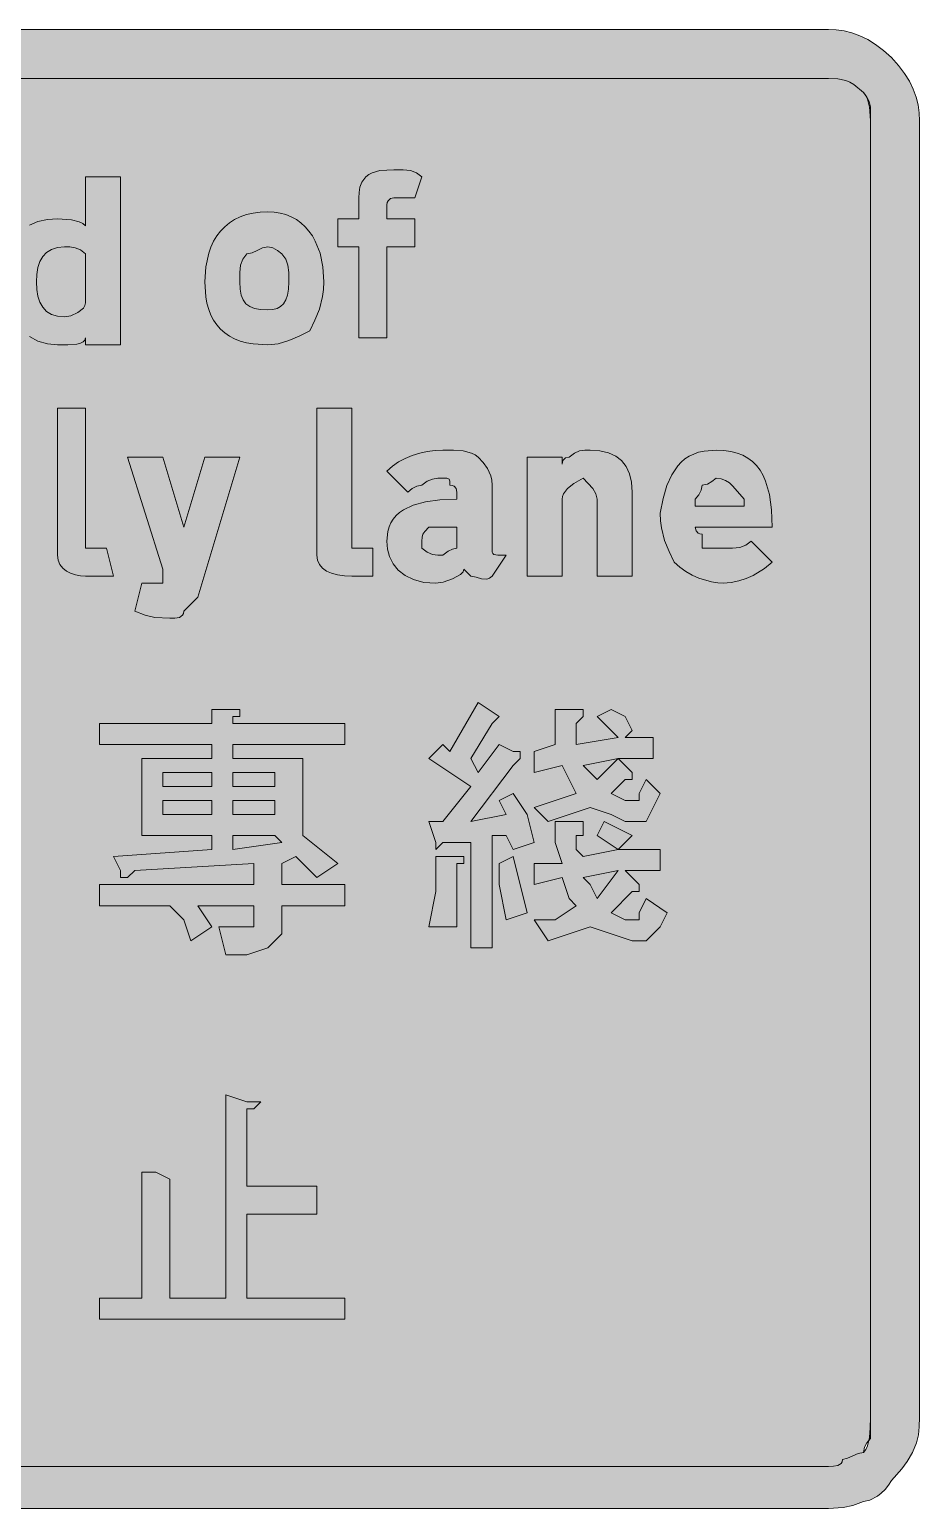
# Model space of a CAD drawing. Header units: metres. Extents: x 136 to 430, y 10 to 263.
# Drawn here: x 277.9 to 430.4, y 9.6 to 262.8 of the extents above; entities that cross this region are included whole.
import ezdxf

# ---------------------------------------------------------------- set-up
doc = ezdxf.new("R2010")
doc.units = ezdxf.units.M
doc.layers.add('FILL_BLACK_000000', color=7, linetype='Continuous', true_color=0x000000)
doc.layers.add('FILL_WHITE_FFFFFF', color=7, linetype='Continuous', true_color=0xffffff)

msp = doc.modelspace()

# ---------------------------------------------------------------- hatches: boundary and pattern name
at = {"layer": 'FILL_BLACK_000000', "true_color": 0x000000}
h = msp.add_hatch(color=7, dxfattribs=at)
h.dxf.hatch_style = 1
h.paths.add_polyline_path([(416.1, 262.74), (417.45, 262.56), (418.8, 262.23), (420.15, 261.75), (421.5, 261.1), (422.85, 260.27), (424.2, 259.24), (425.55, 258), (426.79, 256.65), (427.82, 255.3), (428.65, 253.95), (429.3, 252.6), (429.78, 251.25), (430.11, 249.9), (430.29, 248.55), (430.35, 247.2), (430.35, 25.2), (430.33, 23.59), (430.2, 22.2), (429.84, 20.81), (429.15, 19.2), (428.25, 17.61), (427.35, 16.35), (425.55, 14.4), (425.05, 13.56), (424.46, 12.82), (423.82, 12.21), (423.15, 11.7), (421.84, 11.03), (420.75, 10.8), (418.97, 10.11), (417.3, 9.75), (414.75, 9.6), (151.95, 9.6), (150.6, 9.66), (149.25, 9.84), (147.9, 10.17), (146.55, 10.65), (145.2, 11.3), (143.85, 12.13), (142.5, 13.16), (141.15, 14.4), (139.35, 16.35), (138.45, 17.61), (137.55, 19.2), (137.36, 20.81), (136.95, 22.2), (136.54, 23.59), (136.35, 25.2), (136.35, 247.2), (136.41, 248.55), (136.59, 249.9), (136.92, 251.25), (137.4, 252.6), (138.05, 253.95), (138.88, 255.3), (139.91, 256.65), (141.15, 258), (142.24, 258.9), (143.55, 259.8), (144.86, 260.7), (145.95, 261.6), (147.73, 261.79), (149.4, 262.2), (150.84, 262.61), (151.95, 262.8), (414.75, 262.8), (416.1, 262.74)])
h.paths.add_polyline_path([(149.31, 253.78), (148.09, 253.07), (147, 252.15), (146.08, 251.06), (145.37, 249.84), (144.91, 248.54), (144.75, 247.2), (144.75, 25.2), (144.79, 23.42), (145.05, 21.75), (145.34, 20.99), (145.76, 20.31), (146.36, 19.7), (147.15, 19.2), (148.07, 18.32), (149.1, 17.55), (150.36, 17.01), (151.1, 16.85), (151.95, 16.8), (414.75, 16.8), (415.63, 16.82), (416.4, 16.95), (416.94, 17.31), (417.1, 17.6), (417.15, 18), (418.05, 18.19), (418.95, 18.6), (419.85, 19.01), (420.75, 19.2), (421.15, 19.7), (421.44, 20.31), (421.8, 21.75), (421.93, 23.42), (421.95, 25.2), (421.95, 247.2), (421.95, 249.6), (421.76, 250.48), (421.35, 251.25), (420.75, 252), (419.14, 253.39), (418.43, 253.81), (417.75, 254.1), (416.36, 254.36), (414.75, 254.4), (151.95, 254.4), (150.61, 254.24), (149.31, 253.78)], flags=16)
h = msp.add_hatch(color=7, dxfattribs=at)
h.dxf.hatch_style = 1
h.paths.add_polyline_path([(334.35, 210), (334.35, 225.6), (330.75, 225.6), (330.75, 230.4), (334.35, 230.4), (334.35, 234), (334.37, 234.9), (334.5, 235.8), (334.86, 236.7), (335.55, 237.6), (336.05, 238), (336.64, 238.29), (337.95, 238.65), (340.35, 238.8), (341.94, 238.78), (343.2, 238.65), (344.23, 238.29), (345.15, 237.6), (343.95, 234), (341.55, 234), (340.35, 234), (339.75, 233.85), (339.34, 233.49), (339.2, 233.2), (339.15, 232.8), (339.15, 230.4), (343.95, 230.4), (343.95, 225.6), (339.15, 225.6), (339.15, 210), (334.35, 210)])
h = msp.add_hatch(color=7, dxfattribs=at)
h.dxf.hatch_style = 1
h.paths.add_polyline_path([(293.55, 237.6), (293.55, 208.8), (287.55, 208.8), (287.55, 210), (287.44, 209.6), (287.14, 209.31), (286.66, 209.09), (286.05, 208.95), (284.51, 208.82), (282.75, 208.8), (281.01, 208.97), (279.39, 209.46), (277.92, 210.26), (276.6, 211.35), (275.45, 212.73), (274.48, 214.37), (273.71, 216.26), (273.15, 218.4), (273.15, 219.6), (273.15, 220.8), (273.15, 222), (273.71, 224.08), (274.48, 225.84), (275.45, 227.29), (276.6, 228.45), (277.92, 229.32), (279.39, 229.93), (281.01, 230.29), (282.75, 230.4), (285.15, 230.25), (286.46, 229.89), (287.05, 229.6), (287.55, 229.2), (287.55, 237.6), (293.55, 237.6)])
h.paths.add_polyline_path([(287.55, 223.2), (287.55, 224.4), (286.65, 225.09), (285.75, 225.45), (284.85, 225.58), (283.95, 225.6), (282.71, 225.49), (281.68, 225.17), (280.85, 224.65), (280.2, 223.95), (279.72, 223.08), (279.39, 222.06), (279.21, 220.89), (279.15, 219.6), (279.21, 218.31), (279.39, 217.14), (279.72, 216.12), (280.2, 215.25), (280.85, 214.55), (281.68, 214.03), (282.71, 213.71), (283.95, 213.6), (285.02, 213.81), (286.2, 214.35), (287.16, 215.12), (287.44, 215.55), (287.55, 216), (287.55, 222), (287.55, 223.2)], flags=16)
h = msp.add_hatch(color=7, dxfattribs=at)
h.dxf.hatch_style = 1
h.paths.add_polyline_path([(328.14, 217.11), (327.6, 214.95), (326.83, 213.02), (325.95, 211.2), (324.15, 210.32), (322.35, 209.55), (320.55, 209.01), (318.75, 208.8), (316.22, 208.97), (315.08, 209.18), (314.03, 209.47), (313.05, 209.85), (312.17, 210.32), (311.37, 210.87), (310.65, 211.5), (310.02, 212.22), (309.47, 213.02), (309, 213.9), (308.63, 214.87), (308.33, 215.93), (308.12, 217.07), (307.95, 219.6), (308.12, 222.18), (308.63, 224.51), (309, 225.57), (309.47, 226.56), (310.02, 227.47), (310.65, 228.3), (311.37, 229.04), (312.17, 229.7), (313.05, 230.27), (314.03, 230.74), (315.08, 231.11), (316.22, 231.38), (317.44, 231.54), (318.75, 231.6), (319.85, 231.54), (320.89, 231.38), (321.86, 231.11), (322.78, 230.74), (323.64, 230.27), (324.42, 229.7), (325.15, 229.04), (325.8, 228.3), (326.38, 227.47), (326.89, 226.56), (327.69, 224.51), (328.18, 222.18), (328.35, 219.6), (328.3, 218.3), (328.14, 217.11)])
h.paths.add_polyline_path([(322.2, 222.45), (321.84, 223.48), (321.15, 224.4), (320.4, 225), (319.63, 225.41), (318.75, 225.6), (317.85, 225.41), (316.95, 225), (316.05, 224.59), (315.15, 224.4), (314.46, 223.48), (314.1, 222.45), (313.97, 221.19), (313.95, 219.6), (314.01, 218.36), (314.19, 217.33), (314.52, 216.5), (315, 215.85), (315.65, 215.37), (316.48, 215.04), (317.51, 214.86), (318.75, 214.8), (319.59, 214.86), (320.33, 215.04), (320.94, 215.37), (321.45, 215.85), (321.84, 216.5), (322.13, 217.33), (322.29, 218.36), (322.35, 219.6), (322.33, 221.19), (322.2, 222.45)], flags=16)
h = msp.add_hatch(color=7, dxfattribs=at)
h.dxf.hatch_style = 1
h.paths.add_polyline_path([(287.55, 175.2), (287.55, 174), (291.15, 174), (292.35, 169.2), (291.15, 169.2), (287.55, 169.2), (286.65, 169.26), (285.79, 169.42), (284.98, 169.71), (284.25, 170.1), (283.64, 170.61), (283.16, 171.22), (282.86, 171.96), (282.75, 172.8), (282.75, 174), (282.75, 198), (287.55, 198), (287.55, 175.2)])
h = msp.add_hatch(color=7, dxfattribs=at)
h.dxf.hatch_style = 1
h.paths.add_polyline_path([(333.15, 175.2), (333.15, 174), (336.75, 174), (336.75, 169.2), (335.55, 169.2), (333.15, 169.2), (331.86, 169.26), (330.69, 169.42), (329.67, 169.71), (328.8, 170.1), (328.1, 170.61), (327.58, 171.22), (327.26, 171.96), (327.15, 172.8), (327.15, 174), (327.15, 198), (333.15, 198), (333.15, 175.2)])
h = msp.add_hatch(color=7, dxfattribs=at)
h.dxf.hatch_style = 1
h.paths.add_polyline_path([(356.7, 168.86), (356.25, 168.69), (355.35, 168.75), (354.45, 169.03), (353.55, 169.2), (352.35, 170.4), (352.19, 169.95), (351.77, 169.52), (350.4, 168.75), (348.81, 168.21), (347.55, 168), (345.47, 168.16), (343.71, 168.62), (342.26, 169.33), (341.1, 170.25), (340.23, 171.34), (339.62, 172.56), (339.26, 173.86), (339.15, 175.2), (339.32, 176.89), (339.54, 177.65), (339.84, 178.35), (340.24, 179), (340.73, 179.59), (341.32, 180.12), (342, 180.6), (343.66, 181.39), (345.73, 181.95), (348.22, 182.29), (351.15, 182.4), (351.15, 183.6), (351, 184.2), (350.64, 184.61), (350.35, 184.75), (349.95, 184.8), (349.93, 185.49), (349.8, 185.85), (349.44, 185.98), (348.75, 186), (347.85, 185.98), (346.95, 185.85), (346.05, 185.49), (345.15, 184.8), (344.27, 184.61), (343.5, 184.2), (342.75, 183.6), (339.15, 187.2), (340.1, 188.04), (341.16, 188.78), (342.29, 189.39), (343.5, 189.9), (344.76, 190.29), (346.07, 190.58), (347.4, 190.74), (348.75, 190.8), (350.53, 190.78), (352.2, 190.65), (353.64, 190.29), (354.25, 190), (354.75, 189.6), (355.63, 188.68), (356.4, 187.65), (356.94, 186.39), (357.1, 185.65), (357.15, 184.8), (357.15, 174), (357.19, 173.31), (357.28, 173.09), (357.45, 172.95), (358.16, 172.82), (359.55, 172.8), (357.15, 169.2), (356.7, 168.86)])
h.paths.add_polyline_path([(346.05, 173.31), (346.95, 172.95), (347.85, 172.82), (348.75, 172.8), (349.63, 173.49), (350.4, 173.85), (351.15, 174), (351.15, 177.6), (346.35, 177.6), (345.66, 176.89), (345.3, 176.4), (345.17, 175.91), (345.15, 175.2), (345.15, 174), (346.05, 173.31)], flags=16)
h = msp.add_hatch(color=7, dxfattribs=at)
h.dxf.hatch_style = 1
h.paths.add_polyline_path([(375.15, 169.2), (375.15, 181.2), (375.15, 182.4), (374.94, 183.3), (374.4, 184.2), (372.75, 186), (371.18, 185.1), (370.05, 184.2), (369.38, 183.3), (369.21, 182.85), (369.15, 182.4), (369.15, 169.2), (363.15, 169.2), (363.15, 189.6), (369.15, 189.6), (369.15, 188.4), (369.2, 188.8), (369.34, 189.09), (369.75, 189.45), (370.35, 189.6), (371.25, 190.29), (372.15, 190.65), (373.05, 190.78), (373.95, 190.8), (375.64, 190.69), (377.1, 190.35), (378.34, 189.79), (379.35, 189), (380.14, 187.99), (380.7, 186.75), (381.04, 185.29), (381.15, 183.6), (381.15, 169.2), (375.15, 169.2)])
h = msp.add_hatch(color=7, dxfattribs=at)
h.dxf.hatch_style = 1
h.paths.add_polyline_path([(392.1, 177), (392.46, 176.59), (392.75, 176.45), (393.15, 176.4), (393.15, 174), (396.75, 174), (398.34, 174.02), (399.6, 174.15), (400.63, 174.51), (401.55, 175.2), (405.15, 171.6), (403.84, 170.53), (401.85, 169.35), (400.67, 168.82), (399.41, 168.39), (398.1, 168.11), (396.75, 168), (395.8, 168.06), (394.76, 168.22), (392.55, 168.9), (391.43, 169.41), (390.34, 170.02), (389.3, 170.76), (388.35, 171.6), (387.47, 173.42), (386.7, 175.35), (386.16, 177.51), (386, 178.7), (385.95, 180), (386.46, 182.53), (387.11, 184.72), (387.93, 186.58), (388.95, 188.1), (389.54, 188.73), (390.19, 189.28), (390.91, 189.75), (391.69, 190.13), (392.54, 190.42), (393.46, 190.63), (395.55, 190.8), (396.84, 190.74), (398.03, 190.58), (399.11, 190.3), (400.09, 189.92), (400.97, 189.43), (401.75, 188.84), (402.44, 188.14), (403.05, 187.35), (403.57, 186.46), (404.01, 185.47), (404.66, 183.21), (405.03, 180.58), (405.15, 177.6), (391.95, 177.6), (392.1, 177)])
h.paths.add_polyline_path([(400.35, 182.4), (398.4, 184.65), (397.81, 185.18), (397.14, 185.61), (396.4, 185.89), (395.55, 186), (394.8, 185.4), (394.03, 184.99), (393.15, 184.8), (392.96, 183.92), (392.55, 183.15), (391.95, 182.4), (391.95, 181.2), (400.35, 181.2), (400.35, 182.4)], flags=16)
h = msp.add_hatch(color=7, dxfattribs=at)
h.dxf.hatch_style = 1
h.paths.add_polyline_path([(306.75, 165.6), (304.35, 163.2), (304.3, 162.8), (304.14, 162.51), (303.6, 162.15), (302.83, 162.02), (301.95, 162), (299.4, 162.15), (297.73, 162.51), (295.95, 163.2), (297.15, 168), (298.35, 168), (300.75, 168), (300.75, 169.2), (300.75, 170.4), (294.75, 189.6), (300.75, 189.6), (304.35, 177.6), (307.95, 189.6), (313.95, 189.6), (306.75, 165.6)])
h = msp.add_hatch(color=7, dxfattribs=at)
h.dxf.hatch_style = 1
h.paths.add_polyline_path([(358.35, 145.2), (357.15, 144), (353.55, 138), (354.75, 135.6), (358.35, 140.4), (360.75, 139.2), (361.95, 139.2), (361.95, 138), (360.75, 136.8), (353.55, 127.2), (359.55, 128.4), (358.35, 130.8), (360.75, 132), (363.15, 128.4), (364.35, 123.6), (360.75, 122.4), (359.55, 124.8), (357.15, 124.8), (357.15, 105.6), (353.55, 105.6), (353.55, 123.6), (348.75, 123.6), (347.55, 122.4), (347.55, 123.6), (346.35, 127.2), (348.75, 127.2), (353.55, 133.2), (346.35, 138), (348.75, 140.4), (349.95, 139.2), (354.75, 147.6), (358.35, 145.2)])
h = msp.add_hatch(color=7, dxfattribs=at)
h.dxf.hatch_style = 1
h.paths.add_polyline_path([(313.95, 146.4), (313.95, 145.2), (312.75, 145.2), (312.75, 144), (331.95, 144), (331.95, 140.4), (312.75, 140.4), (312.75, 138), (324.75, 138), (324.75, 124.8), (330.75, 120), (327.15, 117.6), (323.55, 121.2), (321.15, 120), (321.15, 116.4), (331.95, 116.4), (331.95, 112.8), (321.15, 112.8), (321.15, 110.4), (321.15, 108), (319.95, 106.8), (318.75, 105.6), (315.15, 104.4), (311.55, 104.4), (310.35, 109.2), (313.95, 109.2), (315.15, 109.2), (316.35, 109.2), (316.35, 110.4), (316.35, 112.8), (306.75, 112.8), (309.15, 109.2), (305.55, 106.8), (304.35, 110.4), (301.95, 112.8), (289.95, 112.8), (289.95, 116.4), (316.35, 116.4), (316.35, 120), (295.95, 118.8), (294.75, 117.6), (293.55, 117.6), (293.55, 118.8), (292.35, 121.2), (309.15, 122.4), (309.15, 124.8), (297.15, 124.8), (297.15, 138), (309.15, 138), (309.15, 140.4), (289.95, 140.4), (289.95, 144), (309.15, 144), (309.15, 146.4), (311.55, 146.4), (312.75, 146.4), (313.95, 146.4)])
h.paths.add_polyline_path([(319.95, 124.8), (312.75, 124.8), (312.75, 122.4), (321.15, 123.6), (319.95, 124.8)], flags=16)
h.paths.add_polyline_path([(319.95, 133.2), (319.95, 135.6), (312.75, 135.6), (312.75, 133.2), (319.95, 133.2)], flags=16)
h.paths.add_polyline_path([(312.75, 128.4), (319.95, 128.4), (319.95, 130.8), (312.75, 130.8), (312.75, 128.4)], flags=16)
h.paths.add_polyline_path([(300.75, 135.6), (300.75, 133.2), (309.15, 133.2), (309.15, 135.6), (300.75, 135.6)], flags=16)
h.paths.add_polyline_path([(309.15, 130.8), (300.75, 130.8), (300.75, 128.4), (309.15, 128.4), (309.15, 130.8)], flags=16)
h = msp.add_hatch(color=7, dxfattribs=at)
h.dxf.hatch_style = 1
h.paths.add_polyline_path([(381.15, 134.4), (379.95, 134.4), (377.55, 132), (379.95, 130.8), (381.15, 130.8), (382.35, 130.8), (382.35, 132), (383.55, 134.4), (385.95, 132), (384.75, 129.6), (383.55, 127.2), (382.35, 127.2), (379.95, 127.2), (377.55, 128.4), (373.95, 129.6), (370.35, 128.4), (366.75, 127.2), (364.35, 129.6), (367.95, 130.8), (371.55, 132), (370.35, 134.4), (369.15, 136.8), (364.35, 135.6), (364.35, 139.2), (367.95, 140.4), (367.95, 142.8), (367.95, 146.4), (372.75, 146.4), (372.75, 145.2), (371.55, 144), (371.55, 141.6), (371.55, 140.4), (378.75, 141.6), (375.15, 145.2), (377.55, 146.4), (379.95, 145.2), (381.15, 142.8), (379.95, 141.6), (384.75, 141.6), (384.75, 138), (378.75, 138), (381.15, 135.6), (381.15, 134.4)])
h.paths.add_polyline_path([(372.75, 136.8), (373.95, 135.6), (375.15, 134.4), (378.75, 138), (372.75, 136.8)], flags=16)
h = msp.add_hatch(color=7, dxfattribs=at)
h.dxf.hatch_style = 1
h.paths.add_polyline_path([(382.35, 116.4), (382.35, 115.2), (381.15, 115.2), (377.55, 111.6), (379.95, 110.4), (381.15, 110.4), (382.35, 110.4), (382.35, 111.6), (383.55, 114), (387.15, 111.6), (385.95, 109.2), (384.75, 108), (383.55, 106.8), (381.15, 106.8), (377.55, 108), (373.95, 109.2), (370.35, 108), (366.75, 106.8), (364.35, 110.4), (367.95, 110.4), (371.55, 112.8), (370.35, 114), (369.15, 117.6), (364.35, 116.4), (364.35, 120), (369.15, 120), (367.95, 123.6), (367.95, 127.2), (372.75, 127.2), (372.75, 126), (372.75, 124.8), (371.55, 124.8), (371.55, 122.4), (372.75, 121.2), (378.75, 122.4), (385.95, 122.4), (385.95, 118.8), (379.95, 118.8), (382.35, 116.4)])
h.paths.add_polyline_path([(375.15, 114), (378.75, 118.8), (372.75, 117.6), (373.95, 116.4), (375.15, 114)], flags=16)
h = msp.add_hatch(color=7, dxfattribs=at)
h.dxf.hatch_style = 1
h.paths.add_polyline_path([(378.75, 122.4), (375.15, 124.8), (376.35, 127.2), (381.15, 124.8), (378.75, 122.4)])
h = msp.add_hatch(color=7, dxfattribs=at)
h.dxf.hatch_style = 1
h.paths.add_polyline_path([(352.35, 121.2), (352.35, 120), (351.15, 120), (351.15, 114), (351.15, 109.2), (346.35, 109.2), (347.55, 115.2), (347.55, 121.2), (351.15, 121.2), (352.35, 121.2)])
h = msp.add_hatch(color=7, dxfattribs=at)
h.dxf.hatch_style = 1
h.paths.add_polyline_path([(363.15, 111.6), (359.55, 110.4), (358.35, 116.4), (358.35, 120), (360.75, 121.2), (363.15, 111.6)])
h = msp.add_hatch(color=7, dxfattribs=at)
h.dxf.hatch_style = 1
h.paths.add_polyline_path([(316.35, 79.2), (317.55, 79.2), (316.35, 78), (315.15, 78), (315.15, 64.8), (327.15, 64.8), (327.15, 60), (315.15, 60), (315.15, 45.6), (331.95, 45.6), (331.95, 42), (289.95, 42), (289.95, 45.6), (297.15, 45.6), (297.15, 67.2), (299.55, 67.2), (301.95, 66), (301.95, 64.8), (301.95, 45.6), (311.55, 45.6), (311.55, 80.4), (315.15, 79.2), (316.35, 79.2)])
at = {"layer": 'FILL_WHITE_FFFFFF', "true_color": 0xffffff}
h = msp.add_hatch(color=7, dxfattribs=at)
h.dxf.hatch_style = 1
h.paths.add_polyline_path([(414.75, 254.4), (416.36, 254.36), (417.75, 254.1), (418.43, 253.81), (419.14, 253.39), (420.75, 252), (421.15, 251.5), (421.44, 250.91), (421.8, 249.6), (421.95, 247.2), (421.95, 25.2), (421.95, 21.6), (421.35, 20.85), (420.94, 20.08), (420.75, 19.2), (419.85, 19.01), (418.95, 18.6), (418.05, 18.19), (417.15, 18), (417.1, 17.6), (416.94, 17.31), (416.4, 16.95), (415.63, 16.82), (414.75, 16.8), (151.95, 16.8), (151.1, 16.85), (150.36, 17.01), (149.1, 17.55), (148.07, 18.32), (147.15, 19.2), (144.75, 21.6), (144.75, 25.2), (144.75, 247.2), (144.79, 248.29), (145.05, 249.6), (145.34, 250.27), (145.76, 250.91), (146.36, 251.5), (147.15, 252), (147.6, 252.79), (148.07, 253.39), (148.56, 253.81), (149.1, 254.1), (150.36, 254.36), (151.95, 254.4), (414.75, 254.4)])

# ---------------------------------------------------------------- linework, layer by layer
at = {"layer": 'FILL_BLACK_000000', "lineweight": 0, "true_color": 0x000000}
for points in [[(151.95, 262.8), (414.75, 262.8), (416.1, 262.74), (417.45, 262.56), (418.8, 262.23), (420.15, 261.75), (421.5, 261.1), (422.85, 260.27), (424.2, 259.24), (425.55, 258), (426.79, 256.65), (427.82, 255.3), (428.65, 253.95), (429.3, 252.6), (429.78, 251.25), (430.11, 249.9), (430.29, 248.55), (430.35, 247.2), (430.35, 25.2), (430.33, 23.59), (430.2, 22.2), (429.84, 20.81), (429.15, 19.2), (428.25, 17.61), (427.35, 16.35), (425.55, 14.4), (425.05, 13.56), (424.46, 12.82), (423.82, 12.21), (423.15, 11.7), (421.84, 11.03), (420.75, 10.8), (418.97, 10.11), (417.3, 9.75), (414.75, 9.6), (151.95, 9.6)], [(151.95, 16.8), (414.75, 16.8), (415.63, 16.82), (416.4, 16.95), (416.94, 17.31), (417.1, 17.6), (417.15, 18), (418.05, 18.19), (418.95, 18.6), (419.85, 19.01), (420.75, 19.2), (421.15, 19.7), (421.44, 20.31), (421.8, 21.75), (421.93, 23.42), (421.95, 25.2), (421.95, 247.2), (421.95, 249.6), (421.76, 250.48), (421.35, 251.25), (420.75, 252), (419.14, 253.39), (418.43, 253.81), (417.75, 254.1), (416.36, 254.36), (414.75, 254.4), (151.95, 254.4)], [(277.92, 229.32), (279.39, 229.93), (281.01, 230.29), (282.75, 230.4), (285.15, 230.25), (286.46, 229.89), (287.05, 229.6), (287.55, 229.2), (287.55, 237.6), (293.55, 237.6), (293.55, 208.8), (287.55, 208.8), (287.55, 210), (287.44, 209.6), (287.14, 209.31), (286.66, 209.09), (286.05, 208.95), (284.51, 208.82), (282.75, 208.8), (281.01, 208.97), (279.39, 209.46), (277.92, 210.26)]]:
    msp.add_lwpolyline(points, dxfattribs=at)
for points in [[(334.35, 210), (334.35, 225.6), (330.75, 225.6), (330.75, 230.4), (334.35, 230.4), (334.35, 234), (334.37, 234.9), (334.5, 235.8), (334.86, 236.7), (335.55, 237.6), (336.05, 238), (336.64, 238.29), (337.95, 238.65), (340.35, 238.8), (341.94, 238.78), (343.2, 238.65), (344.23, 238.29), (345.15, 237.6), (343.95, 234), (341.55, 234), (340.35, 234), (339.75, 233.85), (339.34, 233.49), (339.2, 233.2), (339.15, 232.8), (339.15, 230.4), (343.95, 230.4), (343.95, 225.6), (339.15, 225.6), (339.15, 210)], [(328.14, 217.11), (327.6, 214.95), (326.83, 213.02), (325.95, 211.2), (324.15, 210.32), (322.35, 209.55), (320.55, 209.01), (318.75, 208.8), (316.22, 208.97), (315.08, 209.18), (314.03, 209.47), (313.05, 209.85), (312.17, 210.32), (311.37, 210.87), (310.65, 211.5), (310.02, 212.22), (309.47, 213.02), (309, 213.9), (308.63, 214.87), (308.33, 215.93), (308.12, 217.07), (307.95, 219.6), (308.12, 222.18), (308.63, 224.51), (309, 225.57), (309.47, 226.56), (310.02, 227.47), (310.65, 228.3), (311.37, 229.04), (312.17, 229.7), (313.05, 230.27), (314.03, 230.74), (315.08, 231.11), (316.22, 231.38), (317.44, 231.54), (318.75, 231.6), (319.85, 231.54), (320.89, 231.38), (321.86, 231.11), (322.78, 230.74), (323.64, 230.27), (324.42, 229.7), (325.15, 229.04), (325.8, 228.3), (326.38, 227.47), (326.89, 226.56), (327.69, 224.51), (328.18, 222.18), (328.35, 219.6), (328.3, 218.3)], [(287.55, 223.2), (287.55, 224.4), (286.65, 225.09), (285.75, 225.45), (284.85, 225.58), (283.95, 225.6), (282.71, 225.49), (281.68, 225.17), (280.85, 224.65), (280.2, 223.95), (279.72, 223.08), (279.39, 222.06), (279.21, 220.89), (279.15, 219.6), (279.21, 218.31), (279.39, 217.14), (279.72, 216.12), (280.2, 215.25), (280.85, 214.55), (281.68, 214.03), (282.71, 213.71), (283.95, 213.6), (285.02, 213.81), (286.2, 214.35), (287.16, 215.12), (287.44, 215.55), (287.55, 216), (287.55, 222)], [(322.2, 222.45), (321.84, 223.48), (321.15, 224.4), (320.4, 225), (319.63, 225.41), (318.75, 225.6), (317.85, 225.41), (316.95, 225), (316.05, 224.59), (315.15, 224.4), (314.46, 223.48), (314.1, 222.45), (313.97, 221.19), (313.95, 219.6), (314.01, 218.36), (314.19, 217.33), (314.52, 216.5), (315, 215.85), (315.65, 215.37), (316.48, 215.04), (317.51, 214.86), (318.75, 214.8), (319.59, 214.86), (320.33, 215.04), (320.94, 215.37), (321.45, 215.85), (321.84, 216.5), (322.13, 217.33), (322.29, 218.36), (322.35, 219.6), (322.33, 221.19)], [(287.55, 175.2), (287.55, 174), (291.15, 174), (292.35, 169.2), (291.15, 169.2), (287.55, 169.2), (286.65, 169.26), (285.79, 169.42), (284.98, 169.71), (284.25, 170.1), (283.64, 170.61), (283.16, 171.22), (282.86, 171.96), (282.75, 172.8), (282.75, 174), (282.75, 198), (287.55, 198)], [(333.15, 175.2), (333.15, 174), (336.75, 174), (336.75, 169.2), (335.55, 169.2), (333.15, 169.2), (331.86, 169.26), (330.69, 169.42), (329.67, 169.71), (328.8, 170.1), (328.1, 170.61), (327.58, 171.22), (327.26, 171.96), (327.15, 172.8), (327.15, 174), (327.15, 198), (333.15, 198)], [(356.7, 168.86), (356.25, 168.69), (355.35, 168.75), (354.45, 169.03), (353.55, 169.2), (352.35, 170.4), (352.19, 169.95), (351.77, 169.52), (350.4, 168.75), (348.81, 168.21), (347.55, 168), (345.47, 168.16), (343.71, 168.62), (342.26, 169.33), (341.1, 170.25), (340.23, 171.34), (339.62, 172.56), (339.26, 173.86), (339.15, 175.2), (339.32, 176.89), (339.54, 177.65), (339.84, 178.35), (340.24, 179), (340.73, 179.59), (341.32, 180.12), (342, 180.6), (343.66, 181.39), (345.73, 181.95), (348.22, 182.29), (351.15, 182.4), (351.15, 183.6), (351, 184.2), (350.64, 184.61), (350.35, 184.75), (349.95, 184.8), (349.93, 185.49), (349.8, 185.85), (349.44, 185.98), (348.75, 186), (347.85, 185.98), (346.95, 185.85), (346.05, 185.49), (345.15, 184.8), (344.27, 184.61), (343.5, 184.2), (342.75, 183.6), (339.15, 187.2), (340.1, 188.04), (341.16, 188.78), (342.29, 189.39), (343.5, 189.9), (344.76, 190.29), (346.07, 190.58), (347.4, 190.74), (348.75, 190.8), (350.53, 190.78), (352.2, 190.65), (353.64, 190.29), (354.25, 190), (354.75, 189.6), (355.63, 188.68), (356.4, 187.65), (356.94, 186.39), (357.1, 185.65), (357.15, 184.8), (357.15, 174), (357.19, 173.31), (357.28, 173.09), (357.45, 172.95), (358.16, 172.82), (359.55, 172.8), (357.15, 169.2)], [(375.15, 169.2), (375.15, 181.2), (375.15, 182.4), (374.94, 183.3), (374.4, 184.2), (372.75, 186), (371.18, 185.1), (370.05, 184.2), (369.38, 183.3), (369.21, 182.85), (369.15, 182.4), (369.15, 169.2), (363.15, 169.2), (363.15, 189.6), (369.15, 189.6), (369.15, 188.4), (369.2, 188.8), (369.34, 189.09), (369.75, 189.45), (370.35, 189.6), (371.25, 190.29), (372.15, 190.65), (373.05, 190.78), (373.95, 190.8), (375.64, 190.69), (377.1, 190.35), (378.34, 189.79), (379.35, 189), (380.14, 187.99), (380.7, 186.75), (381.04, 185.29), (381.15, 183.6), (381.15, 169.2)], [(392.1, 177), (392.46, 176.59), (392.75, 176.45), (393.15, 176.4), (393.15, 174), (396.75, 174), (398.34, 174.02), (399.6, 174.15), (400.63, 174.51), (401.55, 175.2), (405.15, 171.6), (403.84, 170.53), (401.85, 169.35), (400.67, 168.82), (399.41, 168.39), (398.1, 168.11), (396.75, 168), (395.8, 168.06), (394.76, 168.22), (392.55, 168.9), (391.43, 169.41), (390.34, 170.02), (389.3, 170.76), (388.35, 171.6), (387.47, 173.42), (386.7, 175.35), (386.16, 177.51), (386, 178.7), (385.95, 180), (386.46, 182.53), (387.11, 184.72), (387.93, 186.58), (388.95, 188.1), (389.54, 188.73), (390.19, 189.28), (390.91, 189.75), (391.69, 190.13), (392.54, 190.42), (393.46, 190.63), (395.55, 190.8), (396.84, 190.74), (398.03, 190.58), (399.11, 190.3), (400.09, 189.92), (400.97, 189.43), (401.75, 188.84), (402.44, 188.14), (403.05, 187.35), (403.57, 186.46), (404.01, 185.47), (404.66, 183.21), (405.03, 180.58), (405.15, 177.6), (391.95, 177.6)], [(306.75, 165.6), (304.35, 163.2), (304.3, 162.8), (304.14, 162.51), (303.6, 162.15), (302.83, 162.02), (301.95, 162), (299.4, 162.15), (297.73, 162.51), (295.95, 163.2), (297.15, 168), (298.35, 168), (300.75, 168), (300.75, 169.2), (300.75, 170.4), (294.75, 189.6), (300.75, 189.6), (304.35, 177.6), (307.95, 189.6), (313.95, 189.6)], [(400.35, 182.4), (398.4, 184.65), (397.81, 185.18), (397.14, 185.61), (396.4, 185.89), (395.55, 186), (394.8, 185.4), (394.03, 184.99), (393.15, 184.8), (392.96, 183.92), (392.55, 183.15), (391.95, 182.4), (391.95, 181.2), (400.35, 181.2)], [(346.05, 173.31), (346.95, 172.95), (347.85, 172.82), (348.75, 172.8), (349.63, 173.49), (350.4, 173.85), (351.15, 174), (351.15, 177.6), (346.35, 177.6), (345.66, 176.89), (345.3, 176.4), (345.17, 175.91), (345.15, 175.2), (345.15, 174)], [(358.35, 145.2), (357.15, 144), (353.55, 138), (354.75, 135.6), (358.35, 140.4), (360.75, 139.2), (361.95, 139.2), (361.95, 138), (360.75, 136.8), (353.55, 127.2), (359.55, 128.4), (358.35, 130.8), (360.75, 132), (363.15, 128.4), (364.35, 123.6), (360.75, 122.4), (359.55, 124.8), (357.15, 124.8), (357.15, 105.6), (353.55, 105.6), (353.55, 123.6), (348.75, 123.6), (347.55, 122.4), (347.55, 123.6), (346.35, 127.2), (348.75, 127.2), (353.55, 133.2), (346.35, 138), (348.75, 140.4), (349.95, 139.2), (354.75, 147.6)], [(313.95, 146.4), (313.95, 145.2), (312.75, 145.2), (312.75, 144), (331.95, 144), (331.95, 140.4), (312.75, 140.4), (312.75, 138), (324.75, 138), (324.75, 124.8), (330.75, 120), (327.15, 117.6), (323.55, 121.2), (321.15, 120), (321.15, 116.4), (331.95, 116.4), (331.95, 112.8), (321.15, 112.8), (321.15, 110.4), (321.15, 108), (319.95, 106.8), (318.75, 105.6), (315.15, 104.4), (311.55, 104.4), (310.35, 109.2), (313.95, 109.2), (315.15, 109.2), (316.35, 109.2), (316.35, 110.4), (316.35, 112.8), (306.75, 112.8), (309.15, 109.2), (305.55, 106.8), (304.35, 110.4), (301.95, 112.8), (289.95, 112.8), (289.95, 116.4), (316.35, 116.4), (316.35, 120), (295.95, 118.8), (294.75, 117.6), (293.55, 117.6), (293.55, 118.8), (292.35, 121.2), (309.15, 122.4), (309.15, 124.8), (297.15, 124.8), (297.15, 138), (309.15, 138), (309.15, 140.4), (289.95, 140.4), (289.95, 144), (309.15, 144), (309.15, 146.4), (311.55, 146.4), (312.75, 146.4)], [(381.15, 134.4), (379.95, 134.4), (377.55, 132), (379.95, 130.8), (381.15, 130.8), (382.35, 130.8), (382.35, 132), (383.55, 134.4), (385.95, 132), (384.75, 129.6), (383.55, 127.2), (382.35, 127.2), (379.95, 127.2), (377.55, 128.4), (373.95, 129.6), (370.35, 128.4), (366.75, 127.2), (364.35, 129.6), (367.95, 130.8), (371.55, 132), (370.35, 134.4), (369.15, 136.8), (364.35, 135.6), (364.35, 139.2), (367.95, 140.4), (367.95, 142.8), (367.95, 146.4), (372.75, 146.4), (372.75, 145.2), (371.55, 144), (371.55, 141.6), (371.55, 140.4), (378.75, 141.6), (375.15, 145.2), (377.55, 146.4), (379.95, 145.2), (381.15, 142.8), (379.95, 141.6), (384.75, 141.6), (384.75, 138), (378.75, 138), (381.15, 135.6)], [(372.75, 136.8), (373.95, 135.6), (375.15, 134.4), (378.75, 138)], [(300.75, 135.6), (300.75, 133.2), (309.15, 133.2), (309.15, 135.6)], [(319.95, 133.2), (319.95, 135.6), (312.75, 135.6), (312.75, 133.2)], [(309.15, 130.8), (300.75, 130.8), (300.75, 128.4), (309.15, 128.4)], [(312.75, 128.4), (319.95, 128.4), (319.95, 130.8), (312.75, 130.8)], [(382.35, 116.4), (382.35, 115.2), (381.15, 115.2), (377.55, 111.6), (379.95, 110.4), (381.15, 110.4), (382.35, 110.4), (382.35, 111.6), (383.55, 114), (387.15, 111.6), (385.95, 109.2), (384.75, 108), (383.55, 106.8), (381.15, 106.8), (377.55, 108), (373.95, 109.2), (370.35, 108), (366.75, 106.8), (364.35, 110.4), (367.95, 110.4), (371.55, 112.8), (370.35, 114), (369.15, 117.6), (364.35, 116.4), (364.35, 120), (369.15, 120), (367.95, 123.6), (367.95, 127.2), (372.75, 127.2), (372.75, 126), (372.75, 124.8), (371.55, 124.8), (371.55, 122.4), (372.75, 121.2), (378.75, 122.4), (385.95, 122.4), (385.95, 118.8), (379.95, 118.8)], [(378.75, 122.4), (375.15, 124.8), (376.35, 127.2), (381.15, 124.8)], [(319.95, 124.8), (312.75, 124.8), (312.75, 122.4), (321.15, 123.6)], [(352.35, 121.2), (352.35, 120), (351.15, 120), (351.15, 114), (351.15, 109.2), (346.35, 109.2), (347.55, 115.2), (347.55, 121.2), (351.15, 121.2)], [(363.15, 111.6), (359.55, 110.4), (358.35, 116.4), (358.35, 120), (360.75, 121.2)], [(375.15, 114), (378.75, 118.8), (372.75, 117.6), (373.95, 116.4)], [(316.35, 79.2), (317.55, 79.2), (316.35, 78), (315.15, 78), (315.15, 64.8), (327.15, 64.8), (327.15, 60), (315.15, 60), (315.15, 45.6), (331.95, 45.6), (331.95, 42), (289.95, 42), (289.95, 45.6), (297.15, 45.6), (297.15, 67.2), (299.55, 67.2), (301.95, 66), (301.95, 64.8), (301.95, 45.6), (311.55, 45.6), (311.55, 80.4), (315.15, 79.2)]]:
    msp.add_lwpolyline(points, close=True, dxfattribs=at)
at = {"layer": 'FILL_WHITE_FFFFFF', "lineweight": 0, "true_color": 0xffffff}
msp.add_lwpolyline([(151.95, 254.4), (414.75, 254.4), (416.36, 254.36), (417.75, 254.1), (418.43, 253.81), (419.14, 253.39), (420.75, 252), (421.15, 251.5), (421.44, 250.91), (421.8, 249.6), (421.95, 247.2), (421.95, 25.2), (421.95, 21.6), (421.35, 20.85), (420.94, 20.08), (420.75, 19.2), (419.85, 19.01), (418.95, 18.6), (418.05, 18.19), (417.15, 18), (417.1, 17.6), (416.94, 17.31), (416.4, 16.95), (415.63, 16.82), (414.75, 16.8), (151.95, 16.8)], dxfattribs=at)

doc.saveas('drawing.dxf')
